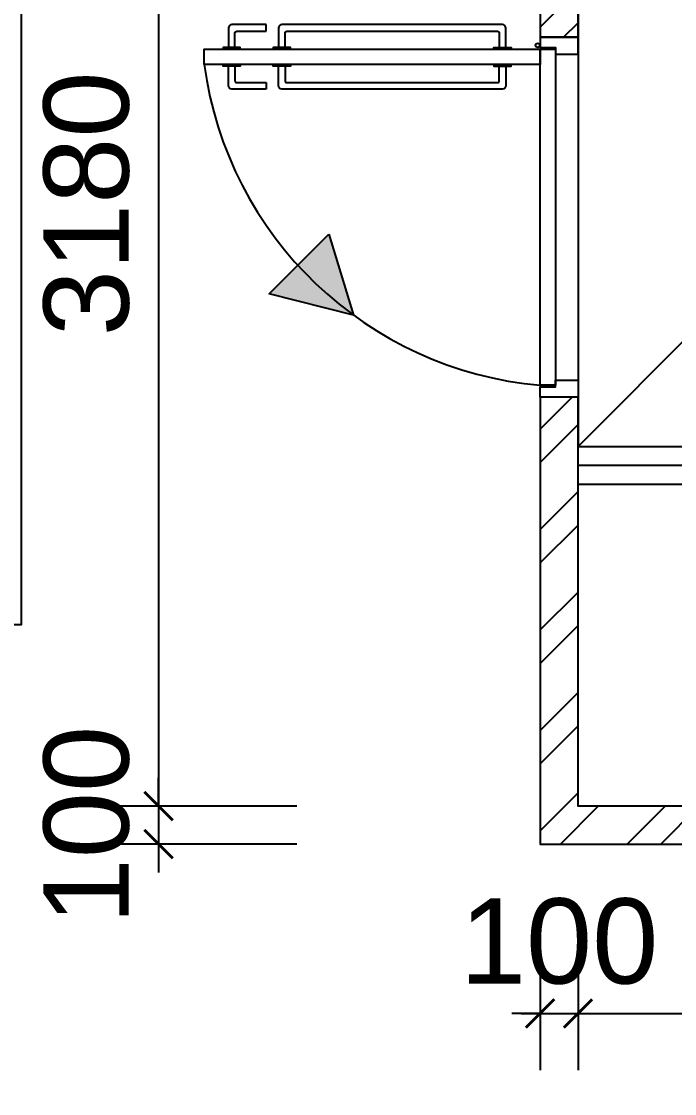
# Model space of a CAD drawing. Header units: millimetres. Extents: x 1500 to 71987, y 7230 to 49618.
# Drawn here: x 57300 to 59025, y 23061 to 25892 of the extents above; entities that cross this region are included whole.
import ezdxf

# ---------------------------------------------------------------- set-up
doc = ezdxf.new("R2010")
doc.units = ezdxf.units.MM
doc.header["$MEASUREMENT"] = 0
doc.layers.get('0').update_dxf_attribs({"color": 8})
doc.layers.get('Defpoints').update_dxf_attribs({"color": 8})
for name, color, linetype in [('Architectural Features', 8, 'Continuous'), ('Door', 8, 'Continuous'), ('FSD', 8, 'Continuous'), ('GBP Dim', 8, 'Continuous'), ('hatch', 8, 'Continuous'), ('LP-Sanitary', 8, 'Continuous'), ('WALL-NEW', 8, 'Continuous'), ('zzz-room mix', 8, 'Continuous')]:
    doc.layers.add(name, color=color, linetype=linetype)
doc.styles.add('BH', font='arial.ttf')
doc.dimstyles.new('200 GBP', dxfattribs={"dimscale": 1.5, "dimtxt": 150, "dimasz": 50, "dimexe": 100, "dimexo": 50, "dimgap": 50, "dimtad": 1, "dimdec": 0, "dimzin": 0, "dimdsep": 46, "dimtxsty": 'BH', "dimblk": 'ARCHTICK', "dimcen": 0.09, "dimdle": 100, "dimclrd": 9, "dimclre": 9, "dimclrt": 1, "dimadec": 0, "dimazin": 0, "dimtfac": 1, "dimtdec": 0, "dimtix": 1, "dimtmove": 2, "dimatfit": 3, "dimldrblk": 'ARCHTICK', "dimfxl": 300, "dimfxlon": 1, "dimtolj": 1, "dimtzin": 0, "dimarcsym": 0})

# ---------------------------------------------------------------- blocks, each defined once
blk = doc.blocks.new('_ArchTick')
at = {"color": 0, "const_width": 0.1}
blk.add_lwpolyline([(0.5, 0.5), (-0.5, -0.5)], dxfattribs=at)
blk = doc.blocks.new('*D89')
at = {"layer": 'Defpoints', "color": 0, "transparency": 16777216}
for p in [(58102.6, 27000.2), (57662.2, 23820.1), (58102.6, 23820.1)]:
    blk.add_point(p, dxfattribs=at)
at = {"layer": 'GBP Dim', "color": 9, "lineweight": -2, "transparency": 16777216}
for p, q in [((57662.2, 27150.2), (57662.2, 23670.1)), ((58027.6, 27000.2), (57512.2, 27000.2)), ((58027.6, 23820.1), (57512.2, 23820.1))]:
    blk.add_line(p, q, dxfattribs=at)
at = {"layer": 'GBP Dim', "color": 9, "lineweight": -2, "transparency": 16777216, "xscale": 75, "yscale": 75, "zscale": 75}
for p, rotation in [((57662.2, 27000.2), 90), ((57662.2, 23820.1), 270)]:
    blk.add_blockref('_ArchTick', p, dxfattribs=dict(at, rotation=rotation))
at = {"layer": 'GBP Dim', "transparency": 16777216, "insert": (57472.3, 25410.1), "char_height": 225, "attachment_point": 5, "rotation": 90, "style": 'BH'}
blk.add_mtext('\\A1;3180', dxfattribs=at)
blk = doc.blocks.new('*D90')
at = {"layer": 'Defpoints', "color": 0, "transparency": 16777216}
for p in [(58102.6, 23820.2), (57662.2, 23720.1), (58102.6, 23720.1)]:
    blk.add_point(p, dxfattribs=at)
at = {"layer": 'GBP Dim', "color": 9, "lineweight": -2, "transparency": 16777216}
for p, q in [((57662.2, 23820.2), (57662.2, 23895.2)), ((58027.6, 23820.2), (57512.2, 23820.2)), ((57662.2, 23820.2), (57662.2, 23720.1)), ((58027.6, 23720.1), (57512.2, 23720.1)), ((57662.2, 23720.1), (57662.2, 23645.1))]:
    blk.add_line(p, q, dxfattribs=at)
at = {"layer": 'GBP Dim', "color": 9, "lineweight": -2, "transparency": 16777216, "xscale": 75, "yscale": 75, "zscale": 75}
for p, rotation in [((57662.2, 23820.2), 270), ((57662.2, 23720.1), 90)]:
    blk.add_blockref('_ArchTick', p, dxfattribs=dict(at, rotation=rotation))
at = {"layer": 'GBP Dim', "transparency": 16777216, "insert": (57472.3, 23770.1), "char_height": 225, "attachment_point": 5, "rotation": 90, "style": 'BH'}
blk.add_mtext('\\A1;100', dxfattribs=at)
blk = doc.blocks.new('DOOR ACCES')
at = {"layer": 'Door'}
for p, q in [((68582.7, 17397.8), (68582.7, 17415.1)), ((68428.5, 17350.5), (69297.3, 17350.5)), ((68498.1, 17355.1), (68484.5, 17355.1)), ((68630.5, 17355.1), (68616.9, 17355.1)), ((68498.1, 17305.1), (68484.5, 17305.1)), ((68630.5, 17305.1), (68616.9, 17305.1)), ((68582.7, 17262.3), (68582.7, 17245.1))]:
    blk.add_line(p, q, dxfattribs=at)
at = {"layer": 'Door', "extrusion": (0, 0, -1)}
for p, q in [((69199.8, 17355.1), (69213.4, 17355.1)), ((69199.8, 17305.1), (69213.4, 17305.1))]:
    blk.add_line(p, q, dxfattribs=at)
at = {"layer": 'Door'}
for points in [[(68582.7, 17415.1), (68491.3, 17415.1, 0.414213), (68482.6, 17406.4), (68482.6, 17355.1)], [(69215.2, 17355.1), (69215.2, 17406.4, 0.414216), (69206.6, 17415.1), (68623.7, 17415.1, 0.414213), (68615, 17406.4), (68615, 17355.1)], [(68499.9, 17355.1), (68499.9, 17393.3, -0.414214), (68504.5, 17397.8), (68582.7, 17397.8)], [(68632.3, 17355.1), (68632.3, 17393.3, -0.414214), (68636.9, 17397.8), (69193.4, 17397.8, -0.414214), (69197.9, 17393.3), (69197.9, 17355.1)], [(68582.7, 17245.1), (68491.3, 17245.1, -0.414213), (68482.6, 17253.7), (68482.6, 17305.1)], [(68499.9, 17305.1), (68499.9, 17266.9, 0.414214), (68504.5, 17262.3), (68582.7, 17262.3)], [(69215.2, 17305.1), (69215.2, 17253.7, -0.414216), (69206.6, 17245.1), (68623.7, 17245.1, -0.414213), (68615, 17253.7), (68615, 17305.1)], [(68632.3, 17305.1), (68632.3, 17266.9, 0.414214), (68636.9, 17262.3), (69193.4, 17262.3, 0.414214), (69197.9, 17266.9), (69197.9, 17305.1)]]:
    blk.add_lwpolyline(points, format="xyb", dxfattribs=at)
for points in [[(69305.9, 17381.8), (69305.9, 17355.1), (69346.8, 17355.1), (69346.8, 17336.9), (69405.9, 17336.9), (69405.9, 17381.8)], [(69305.9, 17350.5), (69305.9, 17309.6), (68418.5, 17309.6), (68418.5, 17350.5), (69305.9, 17350.5)], [(68468.5, 17350.5), (68514, 17350.5), (68514, 17355.1), (68468.5, 17355.1), (68468.5, 17350.5)], [(68601, 17350.5), (68646.4, 17350.5), (68646.4, 17355.1), (68601, 17355.1), (68601, 17350.5)], [(69229.3, 17350.5), (69183.8, 17350.5), (69183.8, 17355.1), (69229.3, 17355.1), (69229.3, 17350.5)], [(68468.5, 17309.6), (68514, 17309.6), (68514, 17305.1), (68468.5, 17305.1), (68468.5, 17309.6)], [(68601, 17309.6), (68646.4, 17309.6), (68646.4, 17305.1), (68601, 17305.1), (68601, 17309.6)], [(69229.3, 17309.6), (69183.8, 17309.6), (69183.8, 17305.1), (69229.3, 17305.1), (69229.3, 17309.6)], [(69305.9, 16431.8), (69305.9, 16458.6), (69346.8, 16458.6), (69346.8, 16476.8), (69405.9, 16476.8), (69405.9, 16431.8)]]:
    blk.add_lwpolyline(points, close=True, dxfattribs=at)
at = {"layer": 'Door', "ltscale": 250}
blk.add_lwpolyline([(69305.9, 17350.5), (69346.8, 17350.5), (69346.8, 16463.2), (69305.9, 16463.2), (69305.9, 17350.5)], close=True, dxfattribs=at)
at = {"layer": 'Door', "ltscale": 0.1}
blk.add_circle((69299.5, 17360.5), 5.45, dxfattribs=at)
at = {"layer": 'Door'}
blk.add_arc((69391.7, 17441.4), 982, 187.7148, 264.989, dxfattribs=at)
blk = doc.blocks.new('*D227')
at = {"layer": 'Defpoints', "color": 0, "transparency": 16777216}
for p in [(58770, 23870), (58670, 23770), (58770, 23272.7)]:
    blk.add_point(p, dxfattribs=at)
at = {"layer": 'GBP Dim', "color": 9, "lineweight": -2, "transparency": 16777216}
for p, q in [((58670, 23497.7), (58670, 23122.7)), ((58770, 23497.7), (58770, 23122.7)), ((58670, 23272.7), (58595, 23272.7)), ((58670, 23272.7), (58770, 23272.7)), ((58770, 23272.7), (58845, 23272.7))]:
    blk.add_line(p, q, dxfattribs=at)
at = {"layer": 'GBP Dim', "color": 9, "lineweight": -2, "transparency": 16777216, "xscale": 75, "yscale": 75, "zscale": 75}
blk.add_blockref('_ArchTick', (58670, 23272.7), dxfattribs=at)
at = {"layer": 'GBP Dim', "color": 9, "lineweight": -2, "transparency": 16777216, "xscale": 75, "yscale": 75, "zscale": 75, "rotation": 180}
blk.add_blockref('_ArchTick', (58770, 23272.7), dxfattribs=at)
at = {"layer": 'GBP Dim', "transparency": 16777216, "insert": (58720, 23462.6), "char_height": 225, "attachment_point": 5, "style": 'BH'}
blk.add_mtext('\\A1;100', dxfattribs=at)
blk = doc.blocks.new('*D228')
at = {"layer": 'Defpoints', "color": 0, "transparency": 16777216}
for p in [(58770, 23870), (60625, 23870), (60625, 23272.7)]:
    blk.add_point(p, dxfattribs=at)
at = {"layer": 'GBP Dim', "color": 9, "lineweight": -2, "transparency": 16777216}
for p, q in [((58770, 23497.7), (58770, 23122.7)), ((60625, 23497.7), (60625, 23122.7)), ((58620, 23272.7), (60775, 23272.7))]:
    blk.add_line(p, q, dxfattribs=at)
at = {"layer": 'GBP Dim', "color": 9, "lineweight": -2, "transparency": 16777216, "xscale": 75, "yscale": 75, "zscale": 75, "rotation": 180}
blk.add_blockref('_ArchTick', (58770, 23272.7), dxfattribs=at)
at = {"layer": 'GBP Dim', "color": 9, "lineweight": -2, "transparency": 16777216, "xscale": 75, "yscale": 75, "zscale": 75}
blk.add_blockref('_ArchTick', (60625, 23272.7), dxfattribs=at)
at = {"layer": 'GBP Dim', "transparency": 16777216, "insert": (59697.5, 23462.6), "char_height": 225, "attachment_point": 5, "style": 'BH'}
blk.add_mtext('\\A1;1925', dxfattribs=at)

msp = doc.modelspace()

# ---------------------------------------------------------------- hatches: boundary and pattern name
at = {"layer": 'FSD'}
msp.add_hatch(color=256, dxfattribs=at).paths.add_polyline_path([(58111.5, 25330.4), (58177, 25116.4), (57954.6, 25172.9)])
at = {"layer": 'hatch'}
h = msp.add_hatch(dxfattribs=at)
h.set_pattern_fill('ANSI32', color=256, scale=500, style=0)
h.set_pattern_definition([(45, (60309.3, 10279.93), (-132.5825, 132.5825), []), (45, (60397.68, 10279.93), (-132.5825, 132.5825), [])])
edge = h.paths.add_edge_path()
edge.add_line((62050, 27100.2), (62250, 27100.2))
edge.add_line((62250, 27100.2), (62250, 27000.2))
edge.add_line((62250, 27000.2), (62200, 27000.2))
edge.add_line((62200, 27000.2), (62200, 25600.3))
edge.add_line((62200, 25600.3), (62100, 25600.3))
edge.add_line((62100, 25600.3), (62100, 26300.2))
edge.add_line((62100, 26300.2), (61125, 26300.2))
edge.add_line((61125, 26300.2), (61125, 26400.2))
edge.add_line((61125, 26400.2), (62100, 26400.2))
edge.add_line((62100, 26400.2), (62100, 27000.2))
edge.add_line((62100, 27000.2), (62050, 27000.2))
edge.add_line((62050, 27000.2), (62050, 27100.2))
edge = h.paths.add_edge_path()
edge.add_line((60425, 27000.1), (60425, 25800.1))
edge.add_line((60425, 25800.1), (60625, 25800.1))
edge.add_line((60625, 25800.1), (60625, 23820.1))
edge.add_line((60625, 23820.1), (58770, 23820.1))
edge.add_line((58770, 23820.1), (58770, 24900))
edge.add_line((58770, 24900), (58670, 24900))
edge.add_line((58670, 24900), (58670, 23720.1))
edge.add_line((58670, 23720.1), (61025, 23720.1))
edge.add_line((61025, 23720.1), (61025, 23770))
edge.add_line((61025, 23770), (61125, 23770))
edge.add_line((61125, 23770), (61125, 23850.1))
edge.add_line((61125, 23850.1), (62200, 23850.1))
edge.add_line((62200, 23850.1), (62200, 24850.2))
edge.add_line((62200, 24850.2), (62100, 24850.2))
edge.add_line((62100, 24850.2), (62100, 23950.1))
edge.add_line((62100, 23950.1), (60725, 23950.1))
edge.add_line((60725, 23950.1), (60725, 25800.1))
edge.add_line((60725, 25800.1), (61125, 25800.1))
edge.add_line((61125, 25800.1), (61125, 26100.2))
edge.add_line((61125, 26100.2), (61025, 26100.2))
edge.add_line((61025, 26100.2), (61025, 25900.1))
edge.add_line((61025, 25900.1), (60525, 25900.1))
edge.add_line((60525, 25900.1), (60525, 27100.1))
edge.add_line((60525, 27100.1), (58300, 27100.1))
edge.add_line((58300, 27100.1), (58300, 27000.1))
edge.add_line((58300, 27000.1), (58670, 27000.1))
edge.add_line((58670, 27000.1), (58670, 25850))
edge.add_line((58670, 25850), (58770, 25850))
edge.add_line((58770, 25850), (58770, 27000.1))
edge.add_line((58770, 27000.1), (60425, 27000.1))

# ---------------------------------------------------------------- linework, layer by layer
at = {"layer": 'Architectural Features', "ltscale": 10}
msp.add_line((58770, 24770), (60270, 26270), dxfattribs=at)
msp.add_lwpolyline([(58770, 24770), (60270, 24770), (60270, 26270), (58770, 26270)], close=True, dxfattribs=at)
at = {"layer": 'FSD', "ltscale": 5}
msp.add_lwpolyline([(58111.5, 25330.4), (58177, 25116.4), (57954.6, 25172.9)], close=True, dxfattribs=at)
at = {"layer": 'LP-Sanitary', "ltscale": 150}
msp.add_line((58770, 24670.1), (60625, 24670.1), dxfattribs=at)
at = {"layer": 'LP-Sanitary'}
msp.add_lwpolyline([(58770, 24720.1), (60625, 24720.1), (60625, 23820), (58770, 23820)], close=True, dxfattribs=at)
at = {"layer": 'WALL-NEW'}
msp.add_line((57300, 24300), (57300, 24300), dxfattribs=at)
for points in [[(60425, 27000.1), (60425, 25800.1), (60625, 25800.1), (60625, 23820.1), (58770, 23820.1), (58770, 24900), (58670, 24900), (58670, 23720.1), (61025, 23720.1), (61025, 23770), (61125, 23770), (61125, 23850.1), (62200, 23850.1), (62200, 24850.2), (62100, 24850.2), (62100, 23950.1), (60725, 23950.1), (60725, 25800.1), (61125, 25800.1), (61125, 26100.2)], [(58670, 27000.1), (58670, 25850), (58770, 25850), (58770, 27000.1)]]:
    msp.add_lwpolyline(points, dxfattribs=at)
at = {"layer": 'zzz-room mix'}
msp.add_lwpolyline([(63974.2, 23000), (63800, 23000), (63800, 20125), (61125, 20125), (61125, 21000), (57875, 21000), (57875, 20125), (55100, 20125), (55100, 24300), (57300, 24300), (57300, 26999.9), (60425, 27000.1), (60425, 25800.1), (61125, 25800.2), (61125, 26300.2), (62100, 26300.2), (62200, 26300.2), (62200, 27000), (63800.1, 27000), (63800, 24300), (63974.2, 24300), (63974.2, 23000)], dxfattribs=at)

# ---------------------------------------------------------------- block references
at = {"layer": 'Door'}
msp.add_blockref('DOOR ACCES', (-10635.9, 8468.1), dxfattribs=at)

# ---------------------------------------------------------------- dimensions: what is measured, and where the dimension line sits
at = {"layer": 'GBP Dim'}
for base, p1, p2, picture, middle in [((57662.2, 23820.1), (58102.6, 27000.2), (58102.6, 23820.1), '*D89', (57472.3, 25410.1)), ((57662.2, 23720.1), (58102.6, 23820.2), (58102.6, 23720.1), '*D90', (57472.3, 23770.1))]:
    dim = msp.add_linear_dim(base=base, p1=p1, p2=p2, angle=90, dimstyle='200 GBP', override={"dimclrt": 256}, dxfattribs=at)
    dim.commit()
    dim.dimension.update_dxf_attribs({"geometry": picture, "text_midpoint": middle})
dim = msp.add_linear_dim(base=(58770, 23272.7), p1=(58670, 23770), p2=(58770, 23870), dimstyle='200 GBP', override={"dimclrt": 256, "dimfxl": 150}, dxfattribs=at)
dim.commit()
dim.dimension.update_dxf_attribs({"geometry": '*D227', "text_midpoint": (58720, 23462.6)})
dim = msp.add_linear_dim(base=(60625, 23272.7), p1=(58770, 23870), p2=(60625, 23870), text='1925', dimstyle='200 GBP', override={"dimclrt": 256, "dimfxl": 150}, dxfattribs=at)
dim.commit()
dim.dimension.update_dxf_attribs({"geometry": '*D228', "text_midpoint": (59697.5, 23462.6)})

doc.saveas('drawing.dxf')
